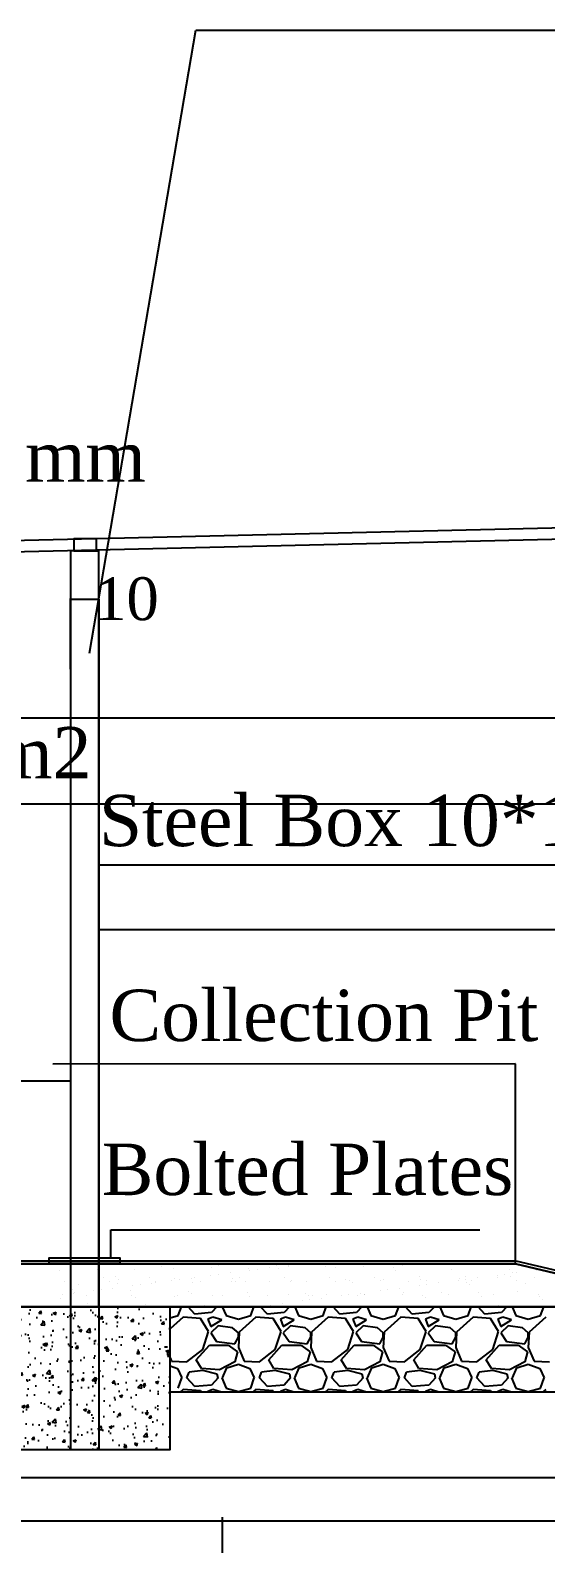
# Model space of a CAD drawing. Header units: centimetres. Extents: x 19229 to 24071, y 10219 to 13664.
# Drawn here: x 21745 to 21925, y 10550 to 11080 of the extents above; entities that cross this region are included whole.
import ezdxf

# ---------------------------------------------------------------- set-up
doc = ezdxf.new("R2010")
doc.units = ezdxf.units.CM
doc.layers.get('0').update_dxf_attribs({"linetype": 'CONTINUOUS'})
doc.layers.get('DEFPOINTS').update_dxf_attribs({"linetype": 'CONTINUOUS'})
doc.styles.add('style2', font='times.ttf', dxfattribs={"height": 15})
doc.styles.add('style3', font='times.ttf', dxfattribs={"height": 25})
doc.dimstyles.get("Standard").update_dxf_attribs({"dimtxt": 15, "dimasz": 0.18, "dimexe": 0.18, "dimexo": 0.0625, "dimgap": 0.09, "dimtad": 0, "dimtih": 1, "dimtoh": 1, "dimdec": 0, "dimzin": 0, "dimdsep": 46, "dimtxsty": 'style2', "dimcen": 0.09, "dimadec": 0, "dimazin": 0, "dimtfac": 1, "dimtdec": 0, "dimtofl": 0, "dimtmove": 0, "dimatfit": 3, "dimfxl": 1, "dimtolj": 1, "dimtzin": 0, "dimarcsym": 0})

# ---------------------------------------------------------------- blocks, each defined once
blk = doc.blocks.new('*D51')
at = {"color": 0, "lineweight": -2, "ltscale": 20, "transparency": 16777216}
for p, q in [((21214.07, 10711.7), (21214.07, 10711.82)), ((21214.25, 10711.64), (21471.06, 10711.64)), ((21758.76, 10711.64), (21501.94, 10711.64)), ((21758.94, 10711.7), (21758.94, 10711.82))]:
    blk.add_line(p, q, dxfattribs=at)
at = {"color": 0, "ltscale": 20, "transparency": 16777216}
for points in [[(21214.25, 10711.67), (21214.25, 10711.61), (21214.07, 10711.64)], [(21758.76, 10711.67), (21758.76, 10711.61), (21758.94, 10711.64)]]:
    blk.add_solid(points, dxfattribs=at)
at = {"layer": 'DEFPOINTS', "color": 0, "ltscale": 20, "transparency": 16777216}
for p in [(21214.07, 10711.64), (21758.94, 10711.64), (21758.94, 10711.64)]:
    blk.add_point(p, dxfattribs=at)
at = {"color": 0, "ltscale": 20, "transparency": 16777216, "insert": (21486.5, 10711.64), "char_height": 15, "attachment_point": 5, "style": 'style2'}
blk.add_mtext('\\A1;545', dxfattribs=at)
blk = doc.blocks.new('*D52')
at = {"color": 0, "lineweight": -2, "ltscale": 20, "transparency": 16777216}
for p, q in [((21768.94, 10774.58), (21768.94, 10764.59)), ((22358.45, 10774.58), (22358.45, 10764.59)), ((21769.12, 10764.77), (22047.92, 10764.77)), ((22358.27, 10764.77), (22079.47, 10764.77))]:
    blk.add_line(p, q, dxfattribs=at)
at = {"color": 0, "ltscale": 20, "transparency": 16777216}
for points in [[(21769.12, 10764.8), (21769.12, 10764.74), (21768.94, 10764.77)], [(22358.27, 10764.8), (22358.27, 10764.74), (22358.45, 10764.77)]]:
    blk.add_solid(points, dxfattribs=at)
at = {"layer": 'DEFPOINTS', "color": 0, "ltscale": 20, "transparency": 16777216}
for p in [(21768.94, 10774.65), (22358.45, 10774.65), (22358.45, 10764.77)]:
    blk.add_point(p, dxfattribs=at)
at = {"color": 0, "ltscale": 20, "transparency": 16777216, "insert": (22063.69, 10764.77), "char_height": 15, "attachment_point": 5, "style": 'style2'}
blk.add_mtext('\\A1;590', dxfattribs=at)
blk = doc.blocks.new('*D74')
at = {"color": 0, "lineweight": -2, "ltscale": 20, "transparency": 16777216}
for p, q in [((21758.94, 10856.08), (21758.94, 10880.81)), ((21759.12, 10880.63), (21768.76, 10880.63)), ((21768.94, 10856.08), (21768.94, 10880.81)), ((21768.94, 10880.63), (21769.12, 10880.63))]:
    blk.add_line(p, q, dxfattribs=at)
at = {"color": 0, "ltscale": 20, "transparency": 16777216}
for points in [[(21759.12, 10880.66), (21759.12, 10880.6), (21758.94, 10880.63)], [(21768.76, 10880.66), (21768.76, 10880.6), (21768.94, 10880.63)]]:
    blk.add_solid(points, dxfattribs=at)
at = {"layer": 'DEFPOINTS', "color": 0, "ltscale": 20, "transparency": 16777216}
for p in [(21768.94, 10880.63), (21758.94, 10856.01), (21768.94, 10856.01)]:
    blk.add_point(p, dxfattribs=at)
at = {"color": 0, "ltscale": 20, "transparency": 16777216, "insert": (21778.59, 10880.63), "char_height": 15, "attachment_point": 5, "style": 'style2'}
blk.add_mtext('\\A1;10', dxfattribs=at)

msp = doc.modelspace()

# ---------------------------------------------------------------- hatches: boundary and pattern name
at = {"ltscale": 500}
h = msp.add_hatch(dxfattribs=at)
h.set_pattern_fill('CONCRETE_C', scale=1.5, pattern_type=2)
h.set_pattern_definition([(50, (395.5175, 942.506), (10.7589027, -0.941282), [1.125, -12.375]), (355, (395.517, 942.506), (-2.08127, 11.282882), [0.9, -9.9]), (100.4514, (396.414, 942.427), (8.6776407, 10.341593), [0.956103, -10.5171317]), (46.1842, (395.517, 945.506), (16.008616, -2.482785), [1.6875, -18.5625]), (96.6356, (396.852, 945.299), (14.019941, 14.611768), [1.434154, -15.775695]), (351.1842, (395.517, 945.506), (14.019929, 14.611779), [1.35, -14.85]), (21, (397.0175, 944.756), (8.9536058, -6.0392834), [1.125, -12.375]), (326, (397.017, 944.756), (3.64973, 10.8772507), [0.9, -9.9]), (71.4514, (397.764, 944.252), (12.6033394, 4.8379575), [0.956103, -10.5171317]), (37.5, (395.5175, 942.5056), (0.1823978, 4.9934078), [0, -9.78, 0, -10.05, 0, -9.9375]), (7.5, (395.5175, 942.5056), (3.9460431, 5.9161757), [0, -5.73, 0, -9.555, 0, -3.7875]), (327.5, (392.1725, 942.5056), (8.00733654, -0.3383231), [0, -3.75, 0, -11.7, 0, -15.525]), (317.5, (390.6725, 942.5056), (8.7477925, 1.5015747), [0, -4.875, 0, -7.77, 0, -11.025])])
h.paths.add_polyline_path([(21793.94, 10632.63), (21733.94, 10632.63), (21733.94, 10582.63), (21793.94, 10582.63)])

# ---------------------------------------------------------------- linework, layer by layer
at = {"color": 7, "ltscale": 20}
for p, q in [((21765.66, 10861.73), (21802.91, 11079.99)), ((21802.91, 11079.99), (22338.47, 11079.99)), ((22063.96, 10908.63), (21197.57, 10888.63)), ((22064.05, 10904.63), (21197.66, 10884.63)), ((21760.1, 10897.51), (21758.94, 10897.51)), ((21758.94, 10897.51), (21758.94, 10880.63)), ((21768.1, 10897.51), (21768.94, 10897.51)), ((21768.94, 10880.63), (21768.94, 10897.51)), ((21758.94, 10880.63), (21758.94, 10582.63)), ((21768.94, 10632.63), (21768.94, 10880.63)), ((21768.94, 10880.63), (21768.94, 10582.63)), ((21768.94, 10880.63), (21768.94, 10582.63)), ((21214.07, 10808.88), (22913.85, 10808.88)), ((21768.94, 10787.5), (22140.79, 10787.5)), ((21773.15, 10649.63), (21773.15, 10659.53)), ((21773.15, 10649.63), (21773.15, 10659.53)), ((21773.15, 10659.53), (21902.4, 10659.53)), ((21763.94, 10647.63), (21800.12, 10647.63))]:
    msp.add_line(p, q, dxfattribs=at)
at = {"color": 7}
for p, q in [((21426.97, 10839.01), (22913.85, 10839.01)), ((21914.95, 10717.74), (21752.84, 10717.61)), ((21914.95, 10647.63), (21914.95, 10717.74)), ((21914.95, 10648.63), (21426.97, 10648.63)), ((21914.95, 10647.63), (21426.97, 10647.63)), ((21540.07, 10647.63), (21914.95, 10647.63)), ((21914.95, 10647.63), (21540.07, 10647.63)), ((21790.09, 10647.51), (21790.09, 10647.51)), ((21791.02, 10646.65), (21791.02, 10646.65)), ((21795.19, 10646.03), (21795.19, 10646.03)), ((21808.49, 10646.2), (21808.49, 10646.2)), ((21810.71, 10647.06), (21810.71, 10647.06)), ((21821.48, 10646.13), (21821.48, 10646.13)), ((21828.55, 10646.28), (21828.55, 10646.28)), ((21831.04, 10646.89), (21831.04, 10646.89)), ((21831.98, 10646.03), (21831.98, 10646.03)), ((21835.21, 10646.63), (21835.21, 10646.63)), ((21835.45, 10647.19), (21835.45, 10647.19)), ((21838.1, 10647.54), (21838.1, 10647.54)), ((21848.5, 10646.8), (21848.5, 10646.8)), ((21851.67, 10646.44), (21851.67, 10646.44)), ((21861.5, 10646.74), (21861.5, 10646.74)), ((21872, 10646.26), (21872, 10646.26)), ((21875.22, 10647.23), (21875.22, 10647.23)), ((21888.52, 10647.4), (21888.52, 10647.4)), ((21901.51, 10647.34), (21901.51, 10647.34)), ((21957.45, 10637.63), (21914.95, 10647.63)), ((21914.95, 10647.63), (21957.45, 10637.63)), ((21955.45, 10639.12), (21915.18, 10648.6)), ((21755.18, 10645.43), (21755.18, 10645.43)), ((21757, 10641.45), (21757, 10641.45)), ((21768.48, 10645.6), (21768.48, 10645.6)), ((21770.68, 10642.84), (21770.68, 10642.84)), ((21772.82, 10641.48), (21772.82, 10641.48)), ((21774.82, 10643.05), (21774.82, 10643.05)), ((21775.35, 10640.83), (21775.35, 10640.83)), ((21775.75, 10642.19), (21775.75, 10642.19)), ((21781.47, 10645.53), (21781.47, 10645.53)), ((21786.5, 10642.87), (21786.5, 10642.87)), ((21787.53, 10640.88), (21787.53, 10640.88)), ((21788.64, 10641.51), (21788.64, 10641.51)), ((21788.64, 10641), (21788.64, 10641)), ((21794.43, 10641.79), (21794.43, 10641.79)), ((21795.44, 10642.6), (21795.44, 10642.6)), ((21797.08, 10642.14), (21797.08, 10642.14)), ((21801.21, 10642.68), (21801.21, 10642.68)), ((21801.64, 10640.94), (21801.64, 10640.94)), ((21802.32, 10642.9), (21802.32, 10642.9)), ((21804.46, 10641.53), (21804.46, 10641.53)), ((21808.11, 10643.59), (21808.11, 10643.59)), ((21810.75, 10643.94), (21810.75, 10643.94)), ((21814.88, 10644.48), (21814.88, 10644.48)), ((21815.36, 10641.43), (21815.36, 10641.43)), ((21815.77, 10642.43), (21815.77, 10642.43)), ((21816.71, 10641.57), (21816.71, 10641.57)), ((21818.14, 10642.93), (21818.14, 10642.93)), ((21820.28, 10641.56), (21820.28, 10641.56)), ((21821.78, 10645.39), (21821.78, 10645.39)), ((21824.42, 10645.74), (21824.42, 10645.74)), ((21828.66, 10641.6), (21828.66, 10641.6)), ((21833.96, 10642.96), (21833.96, 10642.96)), ((21836.1, 10641.59), (21836.1, 10641.59)), ((21836.4, 10641.98), (21836.4, 10641.98)), ((21841.65, 10641.54), (21841.65, 10641.54)), ((21849.78, 10642.98), (21849.78, 10642.98)), ((21851.92, 10641.62), (21851.92, 10641.62)), ((21855.37, 10642.04), (21855.37, 10642.04)), ((21856.72, 10641.8), (21856.72, 10641.8)), ((21857.66, 10640.95), (21857.66, 10640.95)), ((21865.6, 10643.01), (21865.6, 10643.01)), ((21867.74, 10641.65), (21867.74, 10641.65)), ((21868.67, 10642.21), (21868.67, 10642.21)), ((21872.93, 10645.4), (21872.93, 10645.4)), ((21877.35, 10641.35), (21877.35, 10641.35)), ((21881.42, 10643.04), (21881.42, 10643.04)), ((21881.66, 10642.14), (21881.66, 10642.14)), ((21883.56, 10641.68), (21883.56, 10641.68)), ((21887.93, 10640.95), (21887.93, 10640.95)), ((21892.62, 10645.81), (21892.62, 10645.81)), ((21894.83, 10641.86), (21894.83, 10641.86)), ((21895.38, 10642.64), (21895.38, 10642.64)), ((21897.24, 10643.07), (21897.24, 10643.07)), ((21897.48, 10642.21), (21897.48, 10642.21)), ((21897.68, 10641.18), (21897.68, 10641.18)), ((21899.38, 10641.71), (21899.38, 10641.71)), ((21901.61, 10642.75), (21901.61, 10642.75)), ((21908.51, 10643.66), (21908.51, 10643.66)), ((21908.68, 10642.81), (21908.68, 10642.81)), ((21911.15, 10644.01), (21911.15, 10644.01)), ((21912.95, 10645.64), (21912.95, 10645.64)), ((21913.06, 10643.1), (21913.06, 10643.1)), ((21913.89, 10644.78), (21913.89, 10644.78)), ((21915.2, 10641.74), (21915.2, 10641.74)), ((21915.28, 10644.55), (21915.28, 10644.55)), ((21918.31, 10640.73), (21918.31, 10640.73)), ((21921.68, 10642.74), (21921.68, 10642.74)), ((21922.18, 10645.46), (21922.18, 10645.46)), ((21755.5, 10635.64), (21755.5, 10635.64)), ((21756.05, 10636.74), (21756.05, 10636.74)), ((21759.54, 10638.59), (21759.54, 10638.59)), ((21760.18, 10637.28), (21760.18, 10637.28)), ((21760.48, 10637.73), (21760.48, 10637.73)), ((21761.63, 10640.34), (21761.63, 10640.34)), ((21764.71, 10636.53), (21764.71, 10636.53)), ((21767.08, 10638.19), (21767.08, 10638.19)), ((21768.8, 10635.81), (21768.8, 10635.81)), ((21769.73, 10638.54), (21769.73, 10638.54)), ((21773.86, 10639.08), (21773.86, 10639.08)), ((21780.17, 10638.14), (21780.17, 10638.14)), ((21780.53, 10636.56), (21780.53, 10636.56)), ((21780.76, 10639.99), (21780.76, 10639.99)), ((21781.79, 10635.74), (21781.79, 10635.74)), ((21783.4, 10640.34), (21783.4, 10640.34)), ((21795.51, 10636.24), (21795.51, 10636.24)), ((21796.35, 10636.59), (21796.35, 10636.59)), ((21800.5, 10637.97), (21800.5, 10637.97)), ((21801.44, 10637.11), (21801.44, 10637.11)), ((21808.81, 10636.41), (21808.81, 10636.41)), ((21812.17, 10636.62), (21812.17, 10636.62)), ((21821.13, 10637.52), (21821.13, 10637.52)), ((21821.8, 10636.35), (21821.8, 10636.35)), ((21827.99, 10636.65), (21827.99, 10636.65)), ((21835.53, 10636.84), (21835.53, 10636.84)), ((21841.45, 10637.35), (21841.45, 10637.35)), ((21842.39, 10636.49), (21842.39, 10636.49)), ((21843.81, 10636.68), (21843.81, 10636.68)), ((21846.91, 10635.55), (21846.91, 10635.55)), ((21848.82, 10637.01), (21848.82, 10637.01)), ((21853.81, 10636.46), (21853.81, 10636.46)), ((21856.46, 10636.81), (21856.46, 10636.81)), ((21859.63, 10636.71), (21859.63, 10636.71)), ((21860.59, 10637.35), (21860.59, 10637.35)), ((21861.82, 10636.95), (21861.82, 10636.95)), ((21862.08, 10636.9), (21862.08, 10636.9)), ((21867.49, 10638.26), (21867.49, 10638.26)), ((21870.13, 10638.61), (21870.13, 10638.61)), ((21874.26, 10639.15), (21874.26, 10639.15)), ((21875.45, 10636.74), (21875.45, 10636.74)), ((21875.54, 10637.44), (21875.54, 10637.44)), ((21881.16, 10640.06), (21881.16, 10640.06)), ((21882.41, 10636.72), (21882.41, 10636.72)), ((21883.34, 10635.86), (21883.34, 10635.86)), ((21883.8, 10640.41), (21883.8, 10640.41)), ((21888.84, 10637.61), (21888.84, 10637.61)), ((21891.27, 10636.76), (21891.27, 10636.76)), ((21898.61, 10640.32), (21898.61, 10640.32)), ((21901.83, 10637.55), (21901.83, 10637.55)), ((21903.03, 10636.27), (21903.03, 10636.27)), ((21907.09, 10636.79), (21907.09, 10636.79)), ((21915.55, 10638.04), (21915.55, 10638.04)), ((21922.91, 10636.82), (21922.91, 10636.82)), ((21923.36, 10636.1), (21923.36, 10636.1)), ((22340.07, 10632.63), (21515.07, 10632.63)), ((21540.07, 10632.63), (22913.85, 10632.63)), ((22340.07, 10632.63), (21540.07, 10632.63)), ((21764.9, 10633.68), (21764.9, 10633.68)), ((21785.23, 10633.51), (21785.23, 10633.51)), ((21786.16, 10632.65), (21786.16, 10632.65)), ((21796.71, 10629.52), (21797.82, 10632.63)), ((21802.55, 10630.03), (21800.17, 10632.63)), ((21808.39, 10630.54), (21802.55, 10630.03)), ((21805.85, 10633.06), (21805.85, 10633.06)), ((21810.27, 10632.63), (21808.39, 10630.54)), ((21812.14, 10632.63), (21813.47, 10629.52)), ((21822.11, 10629.52), (21823.22, 10632.63)), ((21827.95, 10630.03), (21825.57, 10632.63)), ((21826.18, 10632.89), (21826.18, 10632.89)), ((21826.46, 10632.86), (21826.46, 10632.86)), ((21833.79, 10630.54), (21827.95, 10630.03)), ((21829.11, 10633.2), (21829.11, 10633.2)), ((21833.24, 10633.75), (21833.24, 10633.75)), ((21835.67, 10632.63), (21833.79, 10630.54)), ((21837.54, 10632.63), (21838.87, 10629.52)), ((21840.14, 10634.66), (21840.14, 10634.66)), ((21842.78, 10635.01), (21842.78, 10635.01)), ((21847.51, 10629.52), (21848.62, 10632.63)), ((21853.35, 10630.03), (21850.97, 10632.63)), ((21859.19, 10630.54), (21853.35, 10630.03)), ((21861.07, 10632.63), (21859.19, 10630.54)), ((21862.94, 10632.63), (21864.27, 10629.52)), ((21872.91, 10629.52), (21874.02, 10632.63)), ((21878.75, 10630.03), (21876.37, 10632.63)), ((21884.59, 10630.54), (21878.75, 10630.03)), ((21886.47, 10632.63), (21884.59, 10630.54)), ((21888.34, 10632.63), (21889.67, 10629.52)), ((21895.7, 10632.85), (21895.7, 10632.85)), ((21898.31, 10629.52), (21899.42, 10632.63)), ((21904.15, 10630.03), (21901.77, 10632.63)), ((21909.99, 10630.54), (21904.15, 10630.03)), ((21909, 10633.02), (21909, 10633.02)), ((21911.87, 10632.63), (21909.99, 10630.54)), ((21913.74, 10632.63), (21915.07, 10629.52)), ((21922, 10632.96), (21922, 10632.96)), ((21923.71, 10629.52), (21924.82, 10632.63)), ((21924.3, 10635.24), (21924.3, 10635.24)), ((21793.94, 10628.7), (21796.71, 10629.52)), ((21798.49, 10629.01), (21793.94, 10624.86)), ((21804.58, 10628.5), (21798.49, 10629.01)), ((21807.38, 10623.93), (21804.58, 10628.5)), ((21808.9, 10629.01), (21807.12, 10628.25)), ((21807.12, 10628.25), (21808.14, 10625.71)), ((21808.14, 10625.71), (21811.95, 10628)), ((21810.68, 10625.96), (21808.14, 10623.42)), ((21811.95, 10628), (21808.9, 10629.01)), ((21815.76, 10625.2), (21810.68, 10625.96)), ((21813.47, 10629.52), (21817.79, 10628.25)), ((21817.79, 10623.42), (21815.76, 10625.2)), ((21817.79, 10628.25), (21822.11, 10629.52)), ((21823.89, 10629.01), (21818.04, 10623.68)), ((21829.98, 10628.5), (21823.89, 10629.01)), ((21832.78, 10623.93), (21829.98, 10628.5)), ((21834.3, 10629.01), (21832.52, 10628.25)), ((21832.52, 10628.25), (21833.54, 10625.71)), ((21833.54, 10625.71), (21837.35, 10628)), ((21836.08, 10625.96), (21833.54, 10623.42)), ((21837.35, 10628), (21834.3, 10629.01)), ((21841.16, 10625.2), (21836.08, 10625.96)), ((21838.87, 10629.52), (21843.19, 10628.25)), ((21843.19, 10623.42), (21841.16, 10625.2)), ((21843.19, 10628.25), (21847.51, 10629.52)), ((21849.29, 10629.01), (21843.44, 10623.68)), ((21855.38, 10628.5), (21849.29, 10629.01)), ((21858.18, 10623.93), (21855.38, 10628.5)), ((21859.7, 10629.01), (21857.92, 10628.25)), ((21857.92, 10628.25), (21858.94, 10625.71)), ((21858.94, 10625.71), (21862.75, 10628)), ((21861.48, 10625.96), (21858.94, 10623.42)), ((21862.75, 10628), (21859.7, 10629.01)), ((21866.56, 10625.2), (21861.48, 10625.96)), ((21864.27, 10629.52), (21868.59, 10628.25)), ((21868.59, 10623.42), (21866.56, 10625.2)), ((21868.59, 10628.25), (21872.91, 10629.52)), ((21874.69, 10629.01), (21868.84, 10623.68)), ((21880.78, 10628.5), (21874.69, 10629.01)), ((21883.58, 10623.93), (21880.78, 10628.5)), ((21885.1, 10629.01), (21883.32, 10628.25)), ((21883.32, 10628.25), (21884.34, 10625.71)), ((21884.34, 10625.71), (21888.15, 10628)), ((21886.88, 10625.96), (21884.34, 10623.42)), ((21888.15, 10628), (21885.1, 10629.01)), ((21891.96, 10625.2), (21886.88, 10625.96)), ((21889.67, 10629.52), (21893.99, 10628.25)), ((21893.99, 10623.42), (21891.96, 10625.2)), ((21893.99, 10628.25), (21898.31, 10629.52)), ((21900.09, 10629.01), (21894.24, 10623.68)), ((21906.18, 10628.5), (21900.09, 10629.01)), ((21908.98, 10623.93), (21906.18, 10628.5)), ((21910.5, 10629.01), (21908.72, 10628.25)), ((21908.72, 10628.25), (21909.74, 10625.71)), ((21909.74, 10625.71), (21913.55, 10628)), ((21912.28, 10625.96), (21909.74, 10623.42)), ((21913.55, 10628), (21910.5, 10629.01)), ((21917.36, 10625.2), (21912.28, 10625.96)), ((21915.07, 10629.52), (21919.39, 10628.25)), ((21919.39, 10623.42), (21917.36, 10625.2)), ((21919.39, 10628.25), (21923.71, 10629.52)), ((21925.49, 10629.01), (21919.64, 10623.68)), ((21805.34, 10617.58), (21807.38, 10623.93)), ((21808.14, 10623.42), (21810.17, 10620.38)), ((21810.17, 10620.38), (21816.52, 10619.61)), ((21816.52, 10619.61), (21817.79, 10621.9)), ((21818.04, 10623.68), (21817.79, 10618.34)), ((21817.79, 10621.9), (21817.79, 10623.42)), ((21830.74, 10617.58), (21832.78, 10623.93)), ((21833.54, 10623.42), (21835.57, 10620.38)), ((21835.57, 10620.38), (21841.92, 10619.61)), ((21841.92, 10619.61), (21843.19, 10621.9)), ((21843.44, 10623.68), (21843.19, 10618.34)), ((21843.19, 10621.9), (21843.19, 10623.42)), ((21856.14, 10617.58), (21858.18, 10623.93)), ((21858.94, 10623.42), (21860.97, 10620.38)), ((21860.97, 10620.38), (21867.32, 10619.61)), ((21867.32, 10619.61), (21868.59, 10621.9)), ((21868.84, 10623.68), (21868.59, 10618.34)), ((21868.59, 10621.9), (21868.59, 10623.42)), ((21881.54, 10617.58), (21883.58, 10623.93)), ((21884.34, 10623.42), (21886.37, 10620.38)), ((21886.37, 10620.38), (21892.72, 10619.61)), ((21892.72, 10619.61), (21893.99, 10621.9)), ((21894.24, 10623.68), (21893.99, 10618.34)), ((21893.99, 10621.9), (21893.99, 10623.42)), ((21906.94, 10617.58), (21908.98, 10623.93)), ((21909.74, 10623.42), (21911.77, 10620.38)), ((21911.77, 10620.38), (21918.12, 10619.61)), ((21918.12, 10619.61), (21919.39, 10621.9)), ((21919.64, 10623.68), (21919.39, 10618.34)), ((21919.39, 10621.9), (21919.39, 10623.42)), ((21793.94, 10614.67), (21794.42, 10613.52)), ((21799.76, 10613.26), (21805.34, 10617.58)), ((21803.06, 10614.03), (21807.63, 10619.11)), ((21807.63, 10619.11), (21814.23, 10619.11)), ((21814.23, 10619.11), (21817.54, 10616.82)), ((21817.54, 10616.82), (21816.52, 10613.26)), ((21817.79, 10618.34), (21819.82, 10613.52)), ((21825.16, 10613.26), (21830.74, 10617.58)), ((21828.46, 10614.03), (21833.03, 10619.11)), ((21833.03, 10619.11), (21839.63, 10619.11)), ((21839.63, 10619.11), (21842.94, 10616.82)), ((21842.94, 10616.82), (21841.92, 10613.26)), ((21843.19, 10618.34), (21845.22, 10613.52)), ((21850.56, 10613.26), (21856.14, 10617.58)), ((21853.86, 10614.03), (21858.43, 10619.11)), ((21858.43, 10619.11), (21865.03, 10619.11)), ((21865.03, 10619.11), (21868.34, 10616.82)), ((21868.34, 10616.82), (21867.32, 10613.26)), ((21868.59, 10618.34), (21870.62, 10613.52)), ((21875.96, 10613.26), (21881.54, 10617.58)), ((21879.26, 10614.03), (21883.83, 10619.11)), ((21883.83, 10619.11), (21890.43, 10619.11)), ((21890.43, 10619.11), (21893.74, 10616.82)), ((21893.74, 10616.82), (21892.72, 10613.26)), ((21893.99, 10618.34), (21896.02, 10613.52)), ((21901.36, 10613.26), (21906.94, 10617.58)), ((21904.66, 10614.03), (21909.23, 10619.11)), ((21909.23, 10619.11), (21915.83, 10619.11)), ((21915.83, 10619.11), (21919.14, 10616.82)), ((21919.14, 10616.82), (21918.12, 10613.26)), ((21919.39, 10618.34), (21921.42, 10613.52)), ((21793.94, 10611.92), (21796.45, 10610.98)), ((21794.42, 10613.52), (21799.76, 10613.26)), ((21796.45, 10610.98), (21797.98, 10607.68)), ((21799.76, 10607.68), (21800.52, 10609.71)), ((21805.34, 10610.22), (21800.52, 10609.71)), ((21804.84, 10610.98), (21803.06, 10614.03)), ((21811.19, 10610.47), (21804.84, 10610.98)), ((21810.42, 10608.95), (21805.34, 10610.22)), ((21810.68, 10607.68), (21810.42, 10608.95)), ((21816.52, 10613.26), (21811.19, 10610.47)), ((21812.2, 10607.68), (21813.73, 10611.23)), ((21813.73, 10611.23), (21817.79, 10612.5)), ((21817.79, 10612.5), (21821.85, 10610.98)), ((21819.82, 10613.52), (21825.16, 10613.26)), ((21821.85, 10610.98), (21823.38, 10607.68)), ((21825.16, 10607.68), (21825.92, 10609.71)), ((21830.74, 10610.22), (21825.92, 10609.71)), ((21830.24, 10610.98), (21828.46, 10614.03)), ((21836.59, 10610.47), (21830.24, 10610.98)), ((21835.82, 10608.95), (21830.74, 10610.22)), ((21836.08, 10607.68), (21835.82, 10608.95)), ((21841.92, 10613.26), (21836.59, 10610.47)), ((21837.6, 10607.68), (21839.13, 10611.23)), ((21839.13, 10611.23), (21843.19, 10612.5)), ((21843.19, 10612.5), (21847.25, 10610.98)), ((21845.22, 10613.52), (21850.56, 10613.26)), ((21847.25, 10610.98), (21848.78, 10607.68)), ((21850.56, 10607.68), (21851.32, 10609.71)), ((21856.14, 10610.22), (21851.32, 10609.71)), ((21855.64, 10610.98), (21853.86, 10614.03)), ((21861.99, 10610.47), (21855.64, 10610.98)), ((21861.22, 10608.95), (21856.14, 10610.22)), ((21861.48, 10607.68), (21861.22, 10608.95)), ((21867.32, 10613.26), (21861.99, 10610.47)), ((21863, 10607.68), (21864.53, 10611.23)), ((21864.53, 10611.23), (21868.59, 10612.5)), ((21868.59, 10612.5), (21872.65, 10610.98)), ((21870.62, 10613.52), (21875.96, 10613.26)), ((21872.65, 10610.98), (21874.18, 10607.68)), ((21875.96, 10607.68), (21876.72, 10609.71)), ((21881.54, 10610.22), (21876.72, 10609.71)), ((21881.04, 10610.98), (21879.26, 10614.03)), ((21887.39, 10610.47), (21881.04, 10610.98)), ((21886.62, 10608.95), (21881.54, 10610.22)), ((21886.88, 10607.68), (21886.62, 10608.95)), ((21892.72, 10613.26), (21887.39, 10610.47)), ((21888.4, 10607.68), (21889.93, 10611.23)), ((21889.93, 10611.23), (21893.99, 10612.5)), ((21893.99, 10612.5), (21898.05, 10610.98)), ((21896.02, 10613.52), (21901.36, 10613.26)), ((21898.05, 10610.98), (21899.58, 10607.68)), ((21901.36, 10607.68), (21902.12, 10609.71)), ((21906.94, 10610.22), (21902.12, 10609.71)), ((21906.44, 10610.98), (21904.66, 10614.03)), ((21912.79, 10610.47), (21906.44, 10610.98)), ((21912.02, 10608.95), (21906.94, 10610.22)), ((21912.28, 10607.68), (21912.02, 10608.95)), ((21918.12, 10613.26), (21912.79, 10610.47)), ((21913.8, 10607.68), (21915.33, 10611.23)), ((21915.33, 10611.23), (21919.39, 10612.5)), ((21919.39, 10612.5), (21923.45, 10610.98)), ((21921.42, 10613.52), (21926.76, 10613.26)), ((21923.45, 10610.98), (21924.98, 10607.68)), ((21796.71, 10604.12), (21797.98, 10607.68)), ((21798.49, 10603.61), (21797.41, 10602.63)), ((21804.58, 10603.1), (21798.49, 10603.61)), ((21802.55, 10604.63), (21799.76, 10607.68)), ((21808.39, 10605.14), (21802.55, 10604.63)), ((21808.9, 10603.61), (21807.12, 10602.85)), ((21810.68, 10607.68), (21808.39, 10605.14)), ((21811.86, 10602.63), (21808.9, 10603.61)), ((21811.95, 10607.68), (21813.47, 10604.12)), ((21813.47, 10604.12), (21817.79, 10602.85)), ((21817.79, 10602.85), (21822.11, 10604.12)), ((21822.11, 10604.12), (21823.38, 10607.68)), ((21823.89, 10603.61), (21822.81, 10602.63)), ((21829.98, 10603.1), (21823.89, 10603.61)), ((21827.95, 10604.63), (21825.16, 10607.68)), ((21833.79, 10605.14), (21827.95, 10604.63)), ((21834.3, 10603.61), (21832.52, 10602.85)), ((21836.08, 10607.68), (21833.79, 10605.14)), ((21837.26, 10602.63), (21834.3, 10603.61)), ((21837.35, 10607.68), (21838.87, 10604.12)), ((21838.87, 10604.12), (21843.19, 10602.85)), ((21843.19, 10602.85), (21847.51, 10604.12)), ((21847.51, 10604.12), (21848.78, 10607.68)), ((21849.29, 10603.61), (21848.21, 10602.63)), ((21855.38, 10603.1), (21849.29, 10603.61)), ((21853.35, 10604.63), (21850.56, 10607.68)), ((21859.19, 10605.14), (21853.35, 10604.63)), ((21859.7, 10603.61), (21857.92, 10602.85)), ((21861.48, 10607.68), (21859.19, 10605.14)), ((21862.66, 10602.63), (21859.7, 10603.61)), ((21862.75, 10607.68), (21864.27, 10604.12)), ((21864.27, 10604.12), (21868.59, 10602.85)), ((21868.59, 10602.85), (21872.91, 10604.12)), ((21872.91, 10604.12), (21874.18, 10607.68)), ((21874.69, 10603.61), (21873.61, 10602.63)), ((21880.78, 10603.1), (21874.69, 10603.61)), ((21878.75, 10604.63), (21875.96, 10607.68)), ((21884.59, 10605.14), (21878.75, 10604.63)), ((21885.1, 10603.61), (21883.32, 10602.85)), ((21886.88, 10607.68), (21884.59, 10605.14)), ((21888.06, 10602.63), (21885.1, 10603.61)), ((21888.15, 10607.68), (21889.67, 10604.12)), ((21889.67, 10604.12), (21893.99, 10602.85)), ((21893.99, 10602.85), (21898.31, 10604.12)), ((21898.31, 10604.12), (21899.58, 10607.68)), ((21900.09, 10603.61), (21899.01, 10602.63)), ((21906.18, 10603.1), (21900.09, 10603.61)), ((21904.15, 10604.63), (21901.36, 10607.68)), ((21909.99, 10605.14), (21904.15, 10604.63)), ((21910.5, 10603.61), (21908.72, 10602.85)), ((21912.28, 10607.68), (21909.99, 10605.14)), ((21913.46, 10602.63), (21910.5, 10603.61)), ((21913.55, 10607.68), (21915.07, 10604.12)), ((21915.07, 10604.12), (21919.39, 10602.85)), ((21919.39, 10602.85), (21923.71, 10604.12)), ((21923.71, 10604.12), (21924.98, 10607.68)), ((21925.49, 10603.61), (21924.41, 10602.63)), ((22334.45, 10602.63), (21793.94, 10602.63)), ((21804.87, 10602.63), (21804.58, 10603.1)), ((21807.12, 10602.85), (21807.21, 10602.63)), ((21830.27, 10602.63), (21829.98, 10603.1)), ((21832.52, 10602.85), (21832.61, 10602.63)), ((21855.67, 10602.63), (21855.38, 10603.1)), ((21857.92, 10602.85), (21858.01, 10602.63)), ((21881.07, 10602.63), (21880.78, 10603.1)), ((21883.32, 10602.85), (21883.41, 10602.63)), ((21906.47, 10602.63), (21906.18, 10603.1)), ((21908.72, 10602.85), (21908.81, 10602.63)), ((21947.45, 10572.63), (21682.01, 10572.63)), ((21657.01, 10557.63), (21962.45, 10557.63)), ((21812.11, 10558.82), (21812.11, 10496.86))]:
    msp.add_line(p, q, dxfattribs=at)
at = {"color": 7, "ltscale": 20}
for points in [[(21760.1, 10897.51), (21768.1, 10897.51), (21768.1, 10901.8), (21760.1, 10901.8)], [(21751.44, 10648.63), (21776.44, 10648.63), (21776.44, 10649.63), (21751.44, 10649.63)], [(21751.44, 10647.63), (21776.44, 10647.63), (21776.44, 10648.63), (21751.44, 10648.63)], [(21733.94, 10582.63), (21793.94, 10582.63), (21793.94, 10632.63), (21733.94, 10632.63)], [(21733.94, 10582.63), (21793.94, 10582.63), (21793.94, 10632.63), (21733.94, 10632.63)], [(21733.94, 10582.63), (21793.94, 10582.63), (21793.94, 10632.63), (21733.94, 10632.63)]]:
    msp.add_lwpolyline(points, close=True, dxfattribs=at)
at = {"color": 7}
msp.add_lwpolyline([(22340.07, 10632.63), (21515.07, 10632.63), (21515.07, 10602.63), (21733.94, 10602.63)], dxfattribs=at)

# ---------------------------------------------------------------- texts
at = {"color": 7, "style": 'style3'}
for s, p in [('Corrugated steel Galvanized 0.5 mm ', (21386.01, 10921.74)), ('Polyester Fabric Cover ≥  740g/m2  ', (21383.68, 10817.81)), ('Steel Box 10*10cm*4 mm Galvanized & two Plates 25*25 cm*  1cm', (21768.94, 10794.05)), ('Collection Pit', (21772.63, 10725.75)), ('Bolted Plates', (21769.9, 10671.77))]:
    msp.add_text(s, height=18, dxfattribs=at).set_placement(p)

# ---------------------------------------------------------------- dimensions: what is measured, and where the dimension line sits
at = {"color": 7, "ltscale": 20}
for base, p1, p2, picture, middle in [((21768.94, 10880.63), (21758.94, 10856.01), (21768.94, 10856.01), '*D74', (21778.59, 10880.63)), ((22358.45, 10764.77), (21768.94, 10774.65), (22358.45, 10774.65), '*D52', (22063.69, 10764.77)), ((21758.94, 10711.64), (21214.07, 10711.64), (21758.94, 10711.64), '*D51', (21486.5, 10711.64))]:
    dim = msp.add_linear_dim(base=base, p1=p1, p2=p2, dimstyle='Standard', dxfattribs=at)
    dim.commit()
    dim.dimension.update_dxf_attribs({"geometry": picture, "text_midpoint": middle})

doc.saveas('drawing.dxf')
